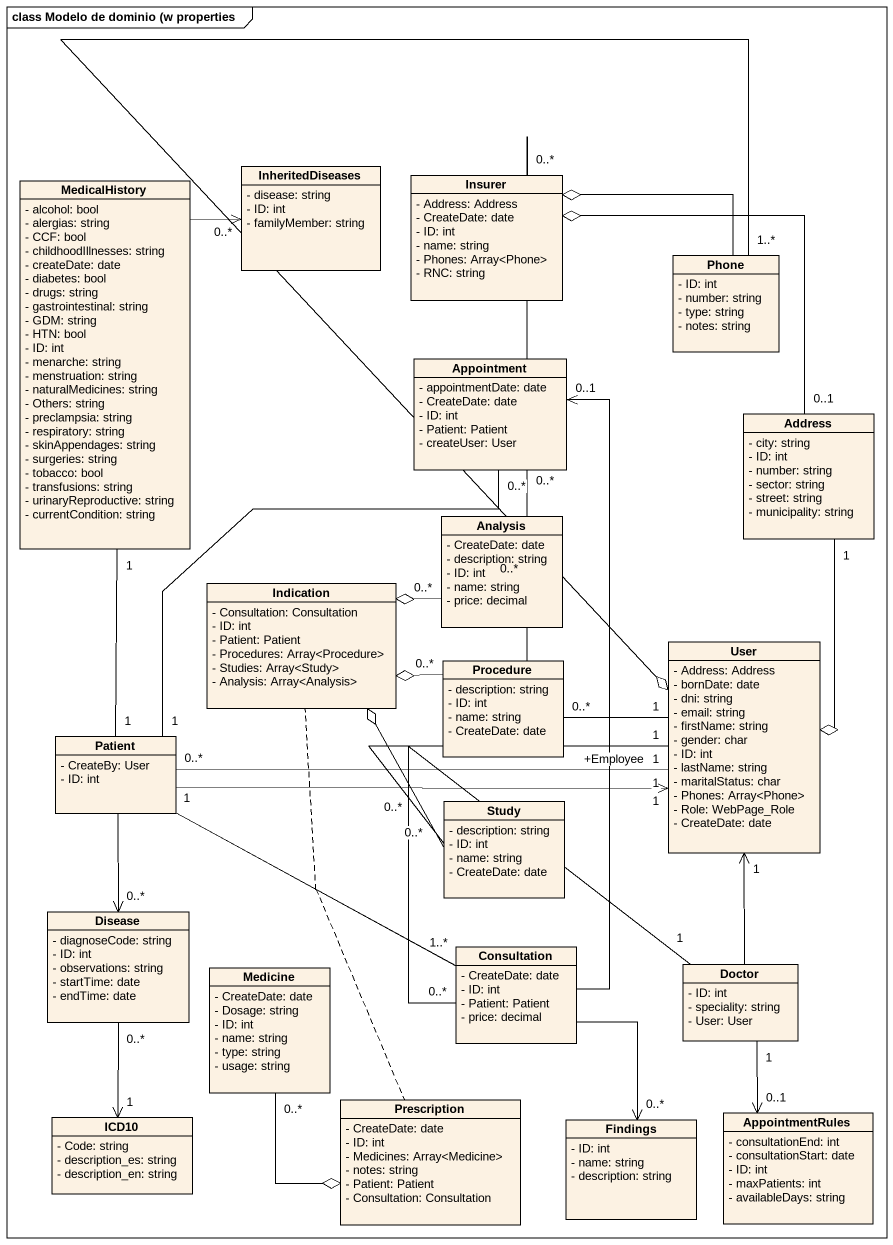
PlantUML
@startuml
mainframe class Modelo de dominio (w properties
hide circle
hide empty members
skinparam classAttributeIconSize 0
class MedicalHistory {
  - alcohol: bool
  - alergias: string
  - CCF: bool
  - childhoodIllnesses: string
  - createDate: date
  - diabetes: bool
  - drugs: string
  - gastrointestinal: string
  - GDM: string
  - HTN: bool
  - ID: int
  - menarche: string
  - menstruation: string
  - naturalMedicines: string
  - Others: string
  - preclampsia: string
  - respiratory: string
  - skinAppendages: string
  - surgeries: string
  - tobacco: bool
  - transfusions: string
  - urinaryReproductive: string
  - currentCondition: string
}
class InheritedDiseases {
  - disease: string
  - ID: int
  - familyMember: string
}
class Insurer {
  - Address: Address
  - CreateDate: date
  - ID: int
  - name: string
  - Phones: Array<Phone>
  - RNC: string
}
class Phone {
  - ID: int
  - number: string
  - type: string
  - notes: string
}
class Appointment {
  - appointmentDate: date
  - CreateDate: date
  - ID: int
  - Patient: Patient
  - createUser: User
}
class Address {
  - city: string
  - ID: int
  - number: string
  - sector: string
  - street: string
  - municipality: string
}
class Analysis {
  - CreateDate: date
  - description: string
  - ID: int
  - name: string
  - price: decimal
}
class Indication {
  - Consultation: Consultation
  - ID: int
  - Patient: Patient
  - Procedures: Array<Procedure>
  - Studies: Array<Study>
  - Analysis: Array<Analysis>
}
class User {
  - Address: Address
  - bornDate: date
  - dni: string
  - email: string
  - firstName: string
  - gender: char
  - ID: int
  - lastName: string
  - maritalStatus: char
  - Phones: Array<Phone>
  - Role: WebPage_Role
  - CreateDate: date
}
class Procedure {
  - description: string
  - ID: int
  - name: string
  - CreateDate: date
}
class Patient {
  - CreateBy: User
  - ID: int
}
class Study {
  - description: string
  - ID: int
  - name: string
  - CreateDate: date
}
class Disease {
  - diagnoseCode: string
  - ID: int
  - observations: string
  - startTime: date
  - endTime: date
}
class Medicine {
  - CreateDate: date
  - Dosage: string
  - ID: int
  - name: string
  - type: string
  - usage: string
}
class Consultation {
  - CreateDate: date
  - ID: int
  - Patient: Patient
  - price: decimal
}
class Doctor {
  - ID: int
  - speciality: string
  - User: User
}
class ICD10 {
  - Code: string
  - description_es: string
  - description_en: string
}
class Prescription {
  - CreateDate: date
  - ID: int
  - Medicines: Array<Medicine>
  - notes: string
  - Patient: Patient
  - Consultation: Consultation
}
class Findings {
  - ID: int
  - name: string
  - description: string
}
class AppointmentRules {
  - consultationEnd: int
  - consultationStart: date
  - ID: int
  - maxPatients: int
  - availableDays: string
}
MedicalHistory -up-> "0..*" InheritedDiseases
Phone -left-o Insurer
Phone "1..*" --o User
Address "0..1" -up-o Insurer
Address "1" --o User
Analysis "0..*" -left-o Indication
User -up- "0..*" Insurer
User -up- "0..*" Appointment
User "1" -up- "0..*" Analysis
User "1" -left- "0..*" Procedure
User "+Employee\n1" -left- "0..*" Patient
User "1" -left- "0..*" Study
Procedure "0..*" -left-o Indication
Patient "1" -up- "1" MedicalHistory
Patient "1" -up- "0..*" Appointment
Patient -right-> "1" User
Patient --> "0..*" Disease
Patient "1" -right- "1..*" Consultation
(Patient, Consultation) .. Prescription
Study "0..*" -up-o Indication
Disease "0..*" --> "1" ICD10
Medicine "0..*" --o Prescription
Consultation -up-> "0..1" Appointment
Consultation -left- Patient
(Consultation, Patient) .. Indication
Consultation --> "0..*" Findings
Doctor -up-> "1" User
Doctor "1" -left- "0..*" Consultation
Doctor "1" --> "0..1" AppointmentRules
@enduml
